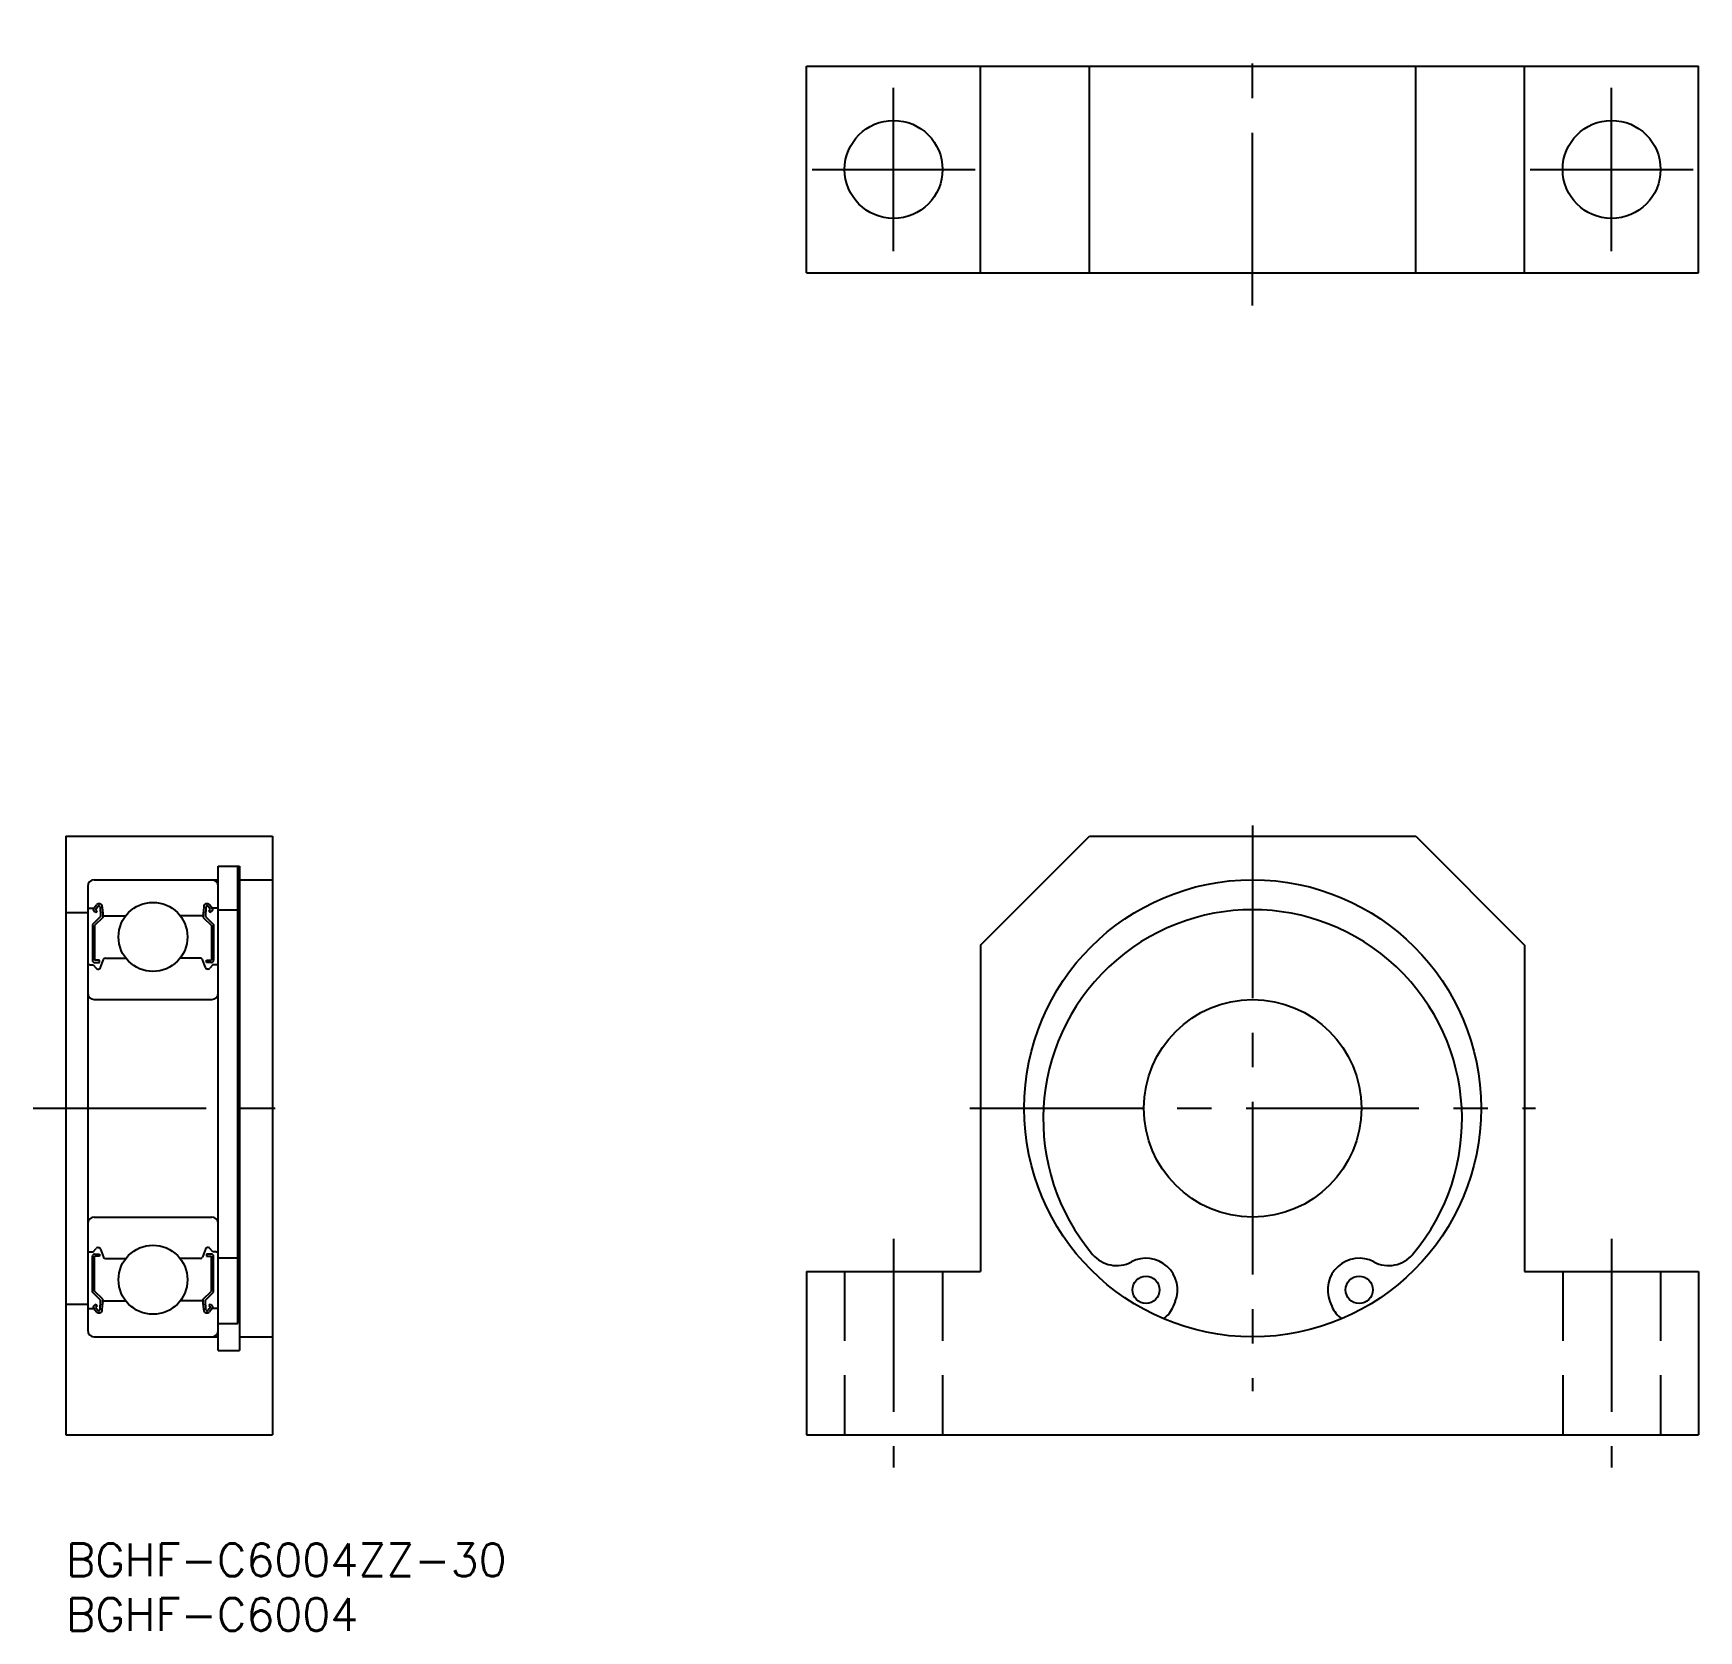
# Model space of a CAD drawing. Extents: x -3 to 150, y -8 to 139.
import ezdxf

# ---------------------------------------------------------------- set-up
doc = ezdxf.new("R2010")
doc.units = 0
doc.header["$LTSCALE"] = 0.5
doc.linetypes.add('CENTER', pattern=[50.8, 31.75, -6.35, 6.35, -6.35])
doc.linetypes.add('DASHED', pattern=[19.05, 12.7, -6.35])
for name, color, linetype in [('MSM_CENTER', 1, 'CENTER'), ('MSM_CONTINUOUS', 7, 'CONTINUOUS'), ('MSM_DASHED', 4, 'DASHED'), ('MSM_PART_NUMBER', 7, 'CONTINUOUS')]:
    doc.layers.add(name, color=color, linetype=linetype)
doc.styles.get("Standard").update_dxf_attribs({"font": 'txt.shx', "height": 3, "bigfont": 'bigfont.shx'})

msp = doc.modelspace()

# ---------------------------------------------------------------- linework, layer by layer
at = {"layer": 'MSM_CENTER'}
for p, q in [((109.08, 113.78), (109.08, 138.78)), ((76.08, 118.78), (76.08, 133.78)), ((142.08, 118.78), (142.08, 133.78)), ((68.58, 126.28), (83.58, 126.28)), ((134.58, 126.28), (149.58, 126.28)), ((109.08, 66), (109.08, 14)), ((-3, 40), (22, 40)), ((83.08, 40), (135.08, 40)), ((76.08, 28), (76.08, 7)), ((142.08, 28), (142.08, 7))]:
    msp.add_line(p, q, dxfattribs=at)
at = {"layer": 'MSM_CONTINUOUS'}
for p, q in [((68.08, 116.78), (68.08, 135.78)), ((68.08, 135.78), (150.08, 135.78)), ((84.08, 116.78), (84.08, 135.78)), ((94.08, 116.78), (94.08, 135.78)), ((124.08, 116.78), (124.08, 135.78)), ((134.08, 116.78), (134.08, 135.78)), ((150.08, 116.78), (150.08, 135.78)), ((68.08, 116.78), (150.08, 116.78)), ((0, 65), (0, 10)), ((0, 65), (19, 65)), ((19, 65), (19, 10)), ((84.08, 55), (94.08, 65)), ((94.08, 65), (124.08, 65)), ((124.08, 65), (134.08, 55)), ((14, 17.75), (14, 62.25)), ((14, 62.25, 0.88), (15.95, 62.25, 0.88)), ((15.8, 20.24, 1.25), (15.8, 62.25, 1.25)), ((15.95, 62.25), (15.95, 17.75)), ((2, 60.4), (2, 19.6)), ((2.6, 61), (14, 61)), ((15.95, 61, 0.88), (19, 61, 0.88)), ((2.1, 58.4), (2.56, 58.4)), ((2.56, 58.4), (2.81, 58.7)), ((2.71, 58.27), (2.96, 58.57)), ((2.87, 58.14), (2.71, 58.27)), ((3.14, 58.51), (3.18, 57.63)), ((3.34, 58.53), (3.4, 57.79)), ((12.66, 58.53), (12.6, 57.79)), ((12.86, 58.51), (12.82, 57.63)), ((13.29, 58.27), (13.04, 58.57)), ((13.13, 58.14), (13.29, 58.27)), ((13.44, 58.4), (13.19, 58.7)), ((13.9, 58.4), (13.44, 58.4)), ((14, 58.25, 0.88), (15.8, 58.25, 0.88)), ((0, 58), (2, 58)), ((3.18, 57.63), (2.43, 56.88)), ((2.43, 56.88), (2.43, 53.6)), ((2.74, 57.99), (2.58, 58.12)), ((3.38, 57.55), (2.63, 56.8)), ((2.63, 56.8), (2.63, 53.6)), ((2.74, 57.99), (2.87, 58.14)), ((3.38, 58.02), (3.38, 57.55)), ((3.5, 57.7), (5.49, 57.7)), ((12.5, 57.7), (10.51, 57.7)), ((12.62, 58.02), (12.62, 57.55)), ((12.62, 57.55), (13.37, 56.8)), ((12.82, 57.63), (13.57, 56.88)), ((13.26, 57.99), (13.13, 58.14)), ((13.26, 57.99), (13.42, 58.12)), ((13.37, 56.8), (13.37, 53.6)), ((13.57, 56.88), (13.57, 53.6)), ((3.08, 53.6), (2.63, 53.6)), ((3.08, 53.4), (3.08, 53.6)), ((3.18, 52.93), (3.45, 53.67)), ((3.64, 53.8), (5.49, 53.8)), ((12.36, 53.8), (10.51, 53.8)), ((12.82, 52.93), (12.55, 53.67)), ((12.92, 53.4), (12.92, 53.6)), ((12.92, 53.6), (13.37, 53.6)), ((84.08, 55), (84.08, 25)), ((134.08, 55), (134.08, 25)), ((2.2, 53.2), (2.5, 53.2)), ((2.5, 53.2), (2.78, 52.87)), ((2.63, 53.4), (3.08, 53.4)), ((2.93, 52.8), (2.99, 52.8)), ((13.37, 53.4), (12.92, 53.4)), ((13.07, 52.8), (13.01, 52.8)), ((13.5, 53.2), (13.22, 52.87)), ((13.8, 53.2), (13.5, 53.2)), ((2.6, 50), (13.4, 50)), ((0, 32.5), (0, 32.5)), ((2.6, 30), (13.4, 30)), ((2.2, 26.8), (2.5, 26.8)), ((2.43, 23.12), (2.43, 26.4)), ((2.5, 26.8), (2.78, 27.13)), ((2.63, 26.6), (3.08, 26.6)), ((2.63, 23.2), (2.63, 26.4)), ((3.08, 26.4), (2.63, 26.4)), ((2.93, 27.2), (2.99, 27.2)), ((3.08, 26.6), (3.08, 26.4)), ((3.18, 27.07), (3.45, 26.33)), ((3.64, 26.2), (5.49, 26.2)), ((12.36, 26.2), (10.51, 26.2)), ((12.82, 27.07), (12.55, 26.33)), ((12.92, 26.6), (12.92, 26.4)), ((13.37, 26.6), (12.92, 26.6)), ((12.92, 26.4), (13.37, 26.4)), ((13.07, 27.2), (13.01, 27.2)), ((13.5, 26.8), (13.22, 27.13)), ((13.37, 23.2), (13.37, 26.4)), ((13.8, 26.8), (13.5, 26.8)), ((13.57, 23.12), (13.57, 26.4)), ((15.8, 26.22), (14, 26.22)), ((68.08, 25), (68.08, 10)), ((68.08, 25), (84.08, 25)), ((134.08, 25), (150.08, 25)), ((150.08, 25), (150.08, 10)), ((3.18, 22.37), (2.43, 23.12)), ((3.38, 22.45), (2.63, 23.2)), ((12.62, 22.45), (13.37, 23.2)), ((12.82, 22.37), (13.57, 23.12)), ((0, 22), (2, 22)), ((2.1, 21.6), (2.56, 21.6)), ((2.56, 21.6), (2.81, 21.3)), ((2.74, 22.01), (2.58, 21.88)), ((2.87, 21.86), (2.71, 21.73)), ((2.71, 21.73), (2.96, 21.43)), ((2.74, 22.01), (2.87, 21.86)), ((3.14, 21.49), (3.18, 22.37)), ((3.34, 21.47), (3.4, 22.21)), ((3.38, 21.98), (3.38, 22.45)), ((3.5, 22.3), (5.49, 22.3)), ((12.5, 22.3), (10.51, 22.3)), ((12.66, 21.47), (12.6, 22.21)), ((12.62, 21.98), (12.62, 22.45)), ((12.86, 21.49), (12.82, 22.37)), ((13.29, 21.73), (13.04, 21.43)), ((13.26, 22.01), (13.13, 21.86)), ((13.13, 21.86), (13.29, 21.73)), ((13.44, 21.6), (13.19, 21.3)), ((13.26, 22.01), (13.42, 21.88)), ((13.9, 21.6), (13.44, 21.6)), ((101.8, 21.81), (101.98, 22.24)), ((116.19, 22.24), (116.36, 21.81)), ((14, 20.24, 0.88), (15.8, 20.24, 0.88)), ((2.6, 19), (14, 19)), ((5.5, 19), (5.5, 19)), ((15.95, 19, 0.88), (19, 19, 0.88)), ((14, 17.75, 0.88), (15.95, 17.75, 0.88)), ((0, 10), (19, 10)), ((68.08, 10), (150.08, 10))]:
    msp.add_line(p, q, dxfattribs=at)
for centre, radius in [((76.08, 126.28), 4.5), ((142.08, 126.28), 4.5), ((109.08, 40), 21), ((8, 55.75), 3.17), ((109.08, 40), 10), ((8, 24.25), 3.17), ((99.28, 23.32), 1.25), ((118.88, 23.32), 1.25)]:
    msp.add_circle(centre, radius, dxfattribs=at)
for centre, radius, start, end in [((2.6, 60.4), 0.6, 90, 180), ((13.4, 60.4), 0.6, 0, 90), ((2.1, 58.5), 0.1, 180, 270), ((2.71, 58.27), 0.2, 140.002, 230.0826), ((3.04, 58.5), 0.3, 4.9967, 140.002), ((3.04, 58.5), 0.1, 2.8198, 140.0002), ((12.96, 58.5), 0.3, 39.998, 175.0033), ((12.96, 58.5), 0.1, 39.9998, 177.1802), ((13.29, 58.27), 0.2, 309.9174, 39.998), ((13.9, 58.5), 0.1, 270, 0), ((109.08, 39), 19.25, 319.8252, 220.1748), ((3.5, 57.8), 0.1, 184.9967, 270), ((12.5, 57.8), 0.1, 270, 355.0033), ((2.63, 53.6), 0.2, 180, 270), ((3.64, 53.6), 0.2, 90, 159.9914), ((12.36, 53.6), 0.2, 20.0086, 90), ((13.37, 53.6), 0.2, 270, 0), ((2.2, 53), 0.2, 90, 180), ((2.93, 53), 0.2, 219.9945, 270), ((2.99, 53), 0.2, 270, 339.9914), ((13.01, 53), 0.2, 200.0086, 270), ((13.07, 53), 0.2, 270, 320.0055), ((13.8, 53), 0.2, 0, 90), ((2.6, 50.6), 0.6, 180, 270), ((13.4, 50.6), 0.6, 270, 0), ((2.6, 29.4), 0.6, 90, 180), ((13.4, 29.4), 0.6, 0, 90), ((2.2, 27), 0.2, 180, 270), ((2.63, 26.4), 0.2, 90, 180), ((2.93, 27), 0.2, 90, 140.0055), ((2.99, 27), 0.2, 20.0086, 90), ((3.64, 26.4), 0.2, 200.0086, 270), ((12.36, 26.4), 0.2, 270, 339.9914), ((13.01, 27), 0.2, 90, 159.9914), ((13.07, 27), 0.2, 39.9945, 90), ((13.37, 26.4), 0.2, 0, 90), ((13.8, 27), 0.2, 270, 0), ((96.59, 28.45), 2.9, 220.1748, 297.6623), ((99.28, 23.32), 2.9, 338.1911, 117.6623), ((118.88, 23.32), 2.9, 62.3377, 201.8089), ((121.58, 28.45), 2.9, 242.3377, 319.8252), ((2.1, 21.5), 0.1, 90, 180), ((2.71, 21.73), 0.2, 129.9174, 219.998), ((3.04, 21.5), 0.3, 219.998, 355.0033), ((3.04, 21.5), 0.1, 219.9998, 357.1802), ((3.5, 22.2), 0.1, 90, 175.0033), ((12.5, 22.2), 0.1, 4.9967, 90), ((12.96, 21.5), 0.3, 184.9967, 320.002), ((12.96, 21.5), 0.1, 182.8198, 320.0002), ((13.29, 21.73), 0.2, 320.002, 50.0826), ((13.9, 21.5), 0.1, 0, 90), ((99.48, 22.74), 2.5, 304.0128, 338.1911), ((118.68, 22.74), 2.5, 201.8089, 235.9872), ((2.6, 19.6), 0.6, 180, 270), ((13.4, 19.6), 0.6, 270, 0)]:
    msp.add_arc(centre, radius, start, end, dxfattribs=at)
at = {"layer": 'MSM_DASHED'}
for p, q in [((71.58, 25), (71.58, 10)), ((80.58, 25), (80.58, 10)), ((137.58, 25), (137.58, 10)), ((146.58, 25), (146.58, 10))]:
    msp.add_line(p, q, dxfattribs=at)

# ---------------------------------------------------------------- texts
at = {"layer": 'MSM_PART_NUMBER'}
for s, p in [('BGHF-C6004ZZ-30', (0, -3)), ('BGHF-C6004', (0, -8))]:
    msp.add_text(s, height=3, dxfattribs=at).set_placement(p)

doc.saveas('drawing.dxf')
